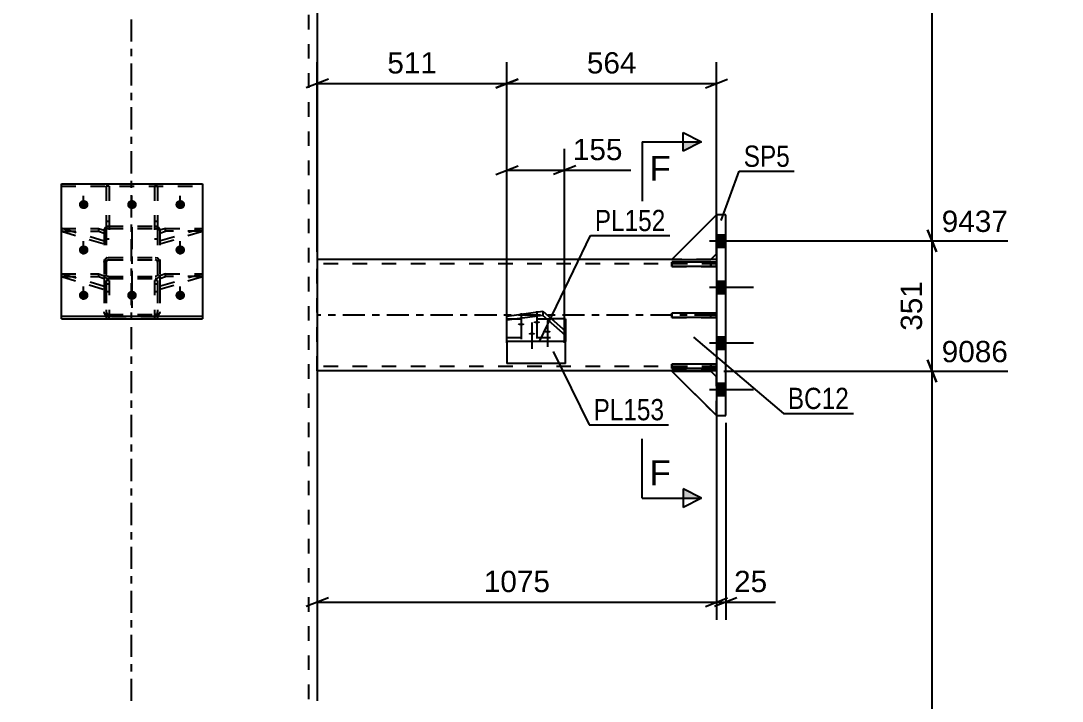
# Model space of a CAD drawing. Header units: millimetres. Extents: x 0 to 841, y 0 to 594.
# Drawn here: x 140.2 to 280.4, y 341.9 to 433.5 of the extents above; entities that cross this region are included whole.
import ezdxf

# ---------------------------------------------------------------- set-up
doc = ezdxf.new("R2010")
doc.units = ezdxf.units.MM
doc.linetypes.add('DXK_LINE_DOT2', pattern=[3.9198, 1.9599, -1.9599])
doc.linetypes.add('DXK_LINE_DOT3', pattern=[5.9187, 2.979, -0.9799, 0.9799, -0.9799])
doc.styles.add('Arial', font='arial.ttf', dxfattribs={"height": 0.2})
doc.styles.add('Arial Narrow', font='ARIALN.TTF', dxfattribs={"height": 0.2})

# ---------------------------------------------------------------- blocks, each defined once
blk = doc.blocks.new('Part-284856934-2355 - 2216')
at = {"color": 7, "linetype": 'DXK_LINE_DOT2'}
for p, q in [((205.67, 390.3), (205.67, 393.35)), ((205.67, 393.35), (211.69, 393.35)), ((213.57, 391.69), (213.57, 390.3))]:
    blk.add_line(p, q, dxfattribs=at)
at = {"color": 2, "linetype": 'Continuous'}
for p, q in [((213.57, 393.35), (211.69, 393.35)), ((213.57, 393.35), (213.57, 391.69)), ((205.67, 390.3), (205.67, 387.35)), ((213.57, 387.35), (213.57, 390.3)), ((213.57, 387.35), (205.67, 387.35))]:
    blk.add_line(p, q, dxfattribs=at)
blk = doc.blocks.new('Part-284856934-2284 - 2216')
at = {"color": 7, "linetype": 'DXK_LINE_DOT2'}
for p, q in [((159.68, 399.43), (158.93, 399.17)), ((164.68, 399.43), (158.93, 397.72)), ((158.93, 399.17), (158.93, 397.34)), ((158.93, 398.8), (159.68, 399.05)), ((158.93, 397.34), (164.68, 399.05)), ((159.68, 399.05), (159.68, 399.43)), ((159.68, 399.43), (164.68, 399.43)), ((164.68, 399.05), (159.68, 399.05)), ((164.68, 399.05), (164.68, 399.43))]:
    blk.add_line(p, q, dxfattribs=at)
blk = doc.blocks.new('Part-284856934-2282 - 2216')
at = {"color": 7, "linetype": 'DXK_LINE_DOT2'}
for p, q in [((227.89, 386.32), (233.14, 386.32)), ((233.89, 380.32), (227.89, 386.32)), ((233.14, 386.32), (233.89, 385.57)), ((233.89, 385.57), (233.89, 380.32))]:
    blk.add_line(p, q, dxfattribs=at)
blk = doc.blocks.new('Part-284856934-2348 - 2216')
at = {"color": 2, "linetype": 'Continuous'}
for p, q in [((145.68, 393.37), (145.68, 411.56)), ((145.68, 411.56), (164.68, 411.56)), ((164.68, 411.56), (164.68, 393.37)), ((145.68, 393.71), (164.68, 393.71)), ((145.68, 393.37), (164.68, 393.37))]:
    blk.add_line(p, q, dxfattribs=at)
at = {"color": 7, "linetype": 'DXK_LINE_DOT2'}
blk.add_line((145.68, 411.22), (164.68, 411.22), dxfattribs=at)
blk = doc.blocks.new('Part-284856934-2283 - 2216')
at = {"color": 7, "linetype": 'DXK_LINE_DOT2'}
for p, q in [((159.68, 405.54), (158.93, 405.28)), ((164.68, 405.54), (158.93, 403.83)), ((158.93, 405.28), (158.93, 403.45)), ((159.68, 405.16), (159.68, 405.54)), ((159.68, 405.54), (164.68, 405.54)), ((164.68, 405.16), (164.68, 405.54)), ((158.93, 404.9), (159.68, 405.16)), ((158.93, 403.45), (164.68, 405.16)), ((164.68, 405.16), (159.68, 405.16))]:
    blk.add_line(p, q, dxfattribs=at)
blk = doc.blocks.new('Part-284856934-2350 - 2216')
at = {"color": 7, "linetype": 'DXK_LINE_DOT2'}
for p, q in [((233.89, 401), (227.89, 401)), ((227.89, 401), (227.89, 400.4)), ((227.89, 400.4), (233.89, 400.4)), ((233.14, 401), (233.14, 400.4)), ((233.89, 400.4), (233.89, 401))]:
    blk.add_line(p, q, dxfattribs=at)
blk = doc.blocks.new('Part-284856934-2287 - 2216')
at = {"color": 7, "linetype": 'DXK_LINE_DOT2'}
for p, q in [((151.48, 405.47), (151.43, 405.26)), ((151.43, 405.26), (151.43, 394.28)), ((151.61, 405.65), (151.48, 405.47)), ((151.8, 405.78), (151.61, 405.65)), ((151.73, 405.26), (151.76, 405.36)), ((151.73, 405.26), (151.73, 394.28)), ((151.76, 405.36), (151.82, 405.45)), ((152.03, 405.82), (151.8, 405.78)), ((151.82, 405.45), (151.92, 405.52)), ((151.92, 405.52), (152.03, 405.54)), ((152.03, 405.82), (158.33, 405.82)), ((152.03, 405.54), (158.33, 405.54)), ((158.56, 405.78), (158.33, 405.82)), ((158.33, 405.54), (158.45, 405.52)), ((158.45, 405.52), (158.55, 405.45)), ((158.55, 405.45), (158.61, 405.36)), ((158.76, 405.65), (158.56, 405.78)), ((158.61, 405.36), (158.63, 405.26)), ((158.63, 405.26), (158.63, 394.28)), ((158.89, 405.47), (158.76, 405.65)), ((158.93, 405.26), (158.89, 405.47)), ((158.93, 405.26), (158.93, 394.28)), ((151.43, 400.98), (151.48, 401.23)), ((151.76, 401.11), (151.73, 400.98)), ((151.82, 401.21), (151.76, 401.11)), ((151.8, 401.57), (152.03, 401.62)), ((151.92, 401.28), (151.82, 401.21)), ((152.03, 401.3), (151.92, 401.28)), ((152.03, 401.62), (158.33, 401.62)), ((152.03, 401.3), (158.33, 401.3)), ((158.33, 401.62), (158.56, 401.57)), ((158.45, 401.28), (158.33, 401.3)), ((158.55, 401.21), (158.45, 401.28)), ((158.61, 401.11), (158.55, 401.21)), ((158.63, 400.98), (158.61, 401.11)), ((158.89, 401.23), (158.93, 400.98)), ((151.43, 399.34), (151.48, 399.12)), ((151.48, 399.12), (151.61, 398.94)), ((151.61, 398.94), (151.8, 398.81)), ((151.76, 399.23), (151.73, 399.34)), ((151.82, 399.14), (151.76, 399.23)), ((151.8, 398.81), (152.03, 398.77)), ((151.92, 399.07), (151.82, 399.14)), ((152.03, 399.05), (151.92, 399.07)), ((152.03, 399.05), (158.33, 399.05)), ((152.03, 398.77), (158.33, 398.77)), ((158.45, 399.07), (158.33, 399.05)), ((158.33, 398.77), (158.56, 398.81)), ((158.55, 399.14), (158.45, 399.07)), ((158.61, 399.23), (158.55, 399.14)), ((158.56, 398.81), (158.76, 398.94)), ((158.63, 399.34), (158.61, 399.23)), ((158.76, 398.94), (158.89, 399.12)), ((158.89, 399.12), (158.93, 399.34)), ((151.48, 394.04), (151.43, 394.28)), ((151.73, 394.28), (151.76, 394.16)), ((151.76, 394.16), (151.82, 394.05)), ((151.82, 394.05), (151.92, 393.98)), ((158.45, 393.98), (158.55, 394.05)), ((158.55, 394.05), (158.61, 394.16)), ((158.61, 394.16), (158.63, 394.28)), ((158.93, 394.28), (158.89, 394.04)), ((152.03, 393.64), (151.8, 393.69)), ((151.92, 393.98), (152.03, 393.96)), ((152.03, 393.96), (158.33, 393.96)), ((158.33, 393.64), (152.03, 393.64)), ((158.33, 393.96), (158.45, 393.98)), ((158.56, 393.69), (158.33, 393.64))]:
    blk.add_line(p, q, dxfattribs=at)
at = {"color": 7, "linetype": 'DXK_LINE_DOT3'}
blk.add_line((155.18, 405.72), (155.18, 394.21), dxfattribs=at)
at = {"color": 7, "linetype": 'DXK_LINE_DOT2'}
for centre, start, end in [((152.06, 401.01), 114.32, 159.2417), ((158.31, 401.01), 20.7583, 65.68), ((152.06, 394.26), 200.7583, 245.68), ((158.31, 394.26), 294.32, 339.2417)]:
    blk.add_arc(centre, 0.621, start, end, dxfattribs=at)
blk = doc.blocks.new('Part-284856934-2305 - 2216')
at = {"color": 2, "linetype": 'Continuous'}
for p, q in [((233.89, 401), (227.89, 401)), ((227.89, 400.4), (227.89, 401)), ((233.89, 400.4), (227.89, 400.4)), ((233.89, 401), (233.89, 400.4))]:
    blk.add_line(p, q, dxfattribs=at)
at = {"color": 7, "linetype": 'DXK_LINE_DOT2'}
blk.add_line((233.14, 400.4), (233.14, 401), dxfattribs=at)
blk = doc.blocks.new('Part-284856934-2239 - 2216')
at = {"color": 2, "linetype": 'Continuous'}
for p, q in [((233.89, 407.36), (233.89, 380.36)), ((235.14, 407.36), (233.89, 407.36)), ((235.14, 380.36), (235.14, 407.36)), ((233.89, 380.36), (235.14, 380.36))]:
    blk.add_line(p, q, dxfattribs=at)
blk = doc.blocks.new('Part-284856934-2304 - 2216')
at = {"color": 2, "linetype": 'Continuous'}
for p, q in [((227.89, 401.36), (180.14, 401.36)), ((233.89, 401.36), (233.14, 401.36)), ((233.89, 386.36), (180.14, 386.36))]:
    blk.add_line(p, q, dxfattribs=at)
at = {"color": 7, "linetype": 'DXK_LINE_DOT2'}
for p, q in [((180.14, 386.36), (180.14, 401.36)), ((233.14, 401.36), (227.89, 401.36)), ((233.89, 401.36), (233.89, 386.36)), ((233.89, 400.76), (180.14, 400.76)), ((233.89, 386.96), (180.14, 386.96))]:
    blk.add_line(p, q, dxfattribs=at)
at = {"color": 7, "linetype": 'DXK_LINE_DOT3'}
blk.add_line((233.89, 393.86), (180.14, 393.86), dxfattribs=at)
blk = doc.blocks.new('Part-284856934-2404 - 2216')
at = {"color": 7, "linetype": 'DXK_LINE_DOT3'}
blk.add_line((155.14, 341.92), (155.14, 449.96), dxfattribs=at)
at = {"color": 7, "linetype": 'DXK_LINE_DOT2'}
blk.add_line((178.94, 449.96), (178.94, 341.92), dxfattribs=at)
at = {"color": 2, "linetype": 'Continuous'}
blk.add_line((180.14, 449.96), (180.14, 341.92), dxfattribs=at)
blk = doc.blocks.new('Part-284856934-2349 - 2216')
at = {"color": 7, "linetype": 'DXK_LINE_DOT2'}
for p, q in [((233.89, 394.12), (227.89, 394.12)), ((227.89, 394.12), (227.89, 393.52)), ((233.14, 393.52), (233.14, 394.12)), ((233.89, 393.52), (233.89, 394.12)), ((227.89, 393.52), (233.89, 393.52))]:
    blk.add_line(p, q, dxfattribs=at)
blk = doc.blocks.new('Part-284856934-2281 - 2216')
at = {"color": 2, "linetype": 'Continuous'}
for p, q in [((227.89, 386.32), (233.14, 386.32)), ((227.89, 386.32), (233.89, 380.32)), ((233.14, 386.32), (233.89, 385.57)), ((233.89, 380.32), (233.89, 380.36))]:
    blk.add_line(p, q, dxfattribs=at)
at = {"color": 7, "linetype": 'DXK_LINE_DOT2'}
blk.add_line((233.89, 380.36), (233.89, 385.57), dxfattribs=at)
blk = doc.blocks.new('Part-284856934-2306 - 2216')
at = {"color": 7, "linetype": 'DXK_LINE_DOT2'}
for p, q in [((151.43, 403.83), (145.68, 405.54)), ((145.68, 405.54), (150.68, 405.54)), ((145.68, 405.54), (145.68, 405.16)), ((150.68, 405.54), (151.43, 405.28)), ((150.68, 405.54), (150.68, 405.16)), ((151.43, 405.28), (151.43, 403.45)), ((145.68, 405.16), (151.43, 403.45)), ((145.68, 405.16), (150.68, 405.16)), ((150.68, 405.16), (151.43, 404.9))]:
    blk.add_line(p, q, dxfattribs=at)
blk = doc.blocks.new('Part-284856934-2307 - 2216')
at = {"color": 7, "linetype": 'DXK_LINE_DOT2'}
for p, q in [((151.43, 397.72), (145.68, 399.43)), ((145.68, 399.43), (150.68, 399.43)), ((145.68, 399.43), (145.68, 399.05)), ((145.68, 399.05), (151.43, 397.34)), ((145.68, 399.05), (150.68, 399.05)), ((150.68, 399.43), (151.43, 399.17)), ((150.68, 399.43), (150.68, 399.05)), ((150.68, 399.05), (151.43, 398.8)), ((151.43, 399.17), (151.43, 397.34))]:
    blk.add_line(p, q, dxfattribs=at)
blk = doc.blocks.new('Part-284856934-2308 - 2216')
at = {"color": 7, "linetype": 'DXK_LINE_DOT2'}
for p, q in [((151.73, 411.22), (151.73, 404.11)), ((152.13, 411.22), (151.73, 411.22)), ((152.13, 411.22), (152.13, 404.11)), ((151.73, 406.52), (152.13, 406.52)), ((151.73, 405.56), (152.13, 405.56)), ((151.73, 404.11), (152.13, 404.11))]:
    blk.add_line(p, q, dxfattribs=at)
blk = doc.blocks.new('Part-284856934-2309 - 2216')
at = {"color": 2, "linetype": 'Continuous'}
for p, q in [((233.89, 407.36), (227.89, 401.36)), ((227.89, 401.36), (233.14, 401.36)), ((233.14, 401.36), (233.89, 402.11))]:
    blk.add_line(p, q, dxfattribs=at)
at = {"color": 7, "linetype": 'DXK_LINE_DOT2'}
blk.add_line((233.89, 402.11), (233.89, 407.36), dxfattribs=at)
blk = doc.blocks.new('Part-284856934-2310 - 2216')
at = {"color": 7, "linetype": 'DXK_LINE_DOT2'}
for p, q in [((233.89, 407.36), (227.89, 401.36)), ((233.89, 402.11), (233.89, 407.36)), ((227.89, 401.36), (233.14, 401.36)), ((233.14, 401.36), (233.89, 402.11))]:
    blk.add_line(p, q, dxfattribs=at)
blk = doc.blocks.new('Bolt-284856934-2367 - 2216')
at = {"linetype": 'Continuous'}
for points in [[(233.89, 404.68), (233.89, 403.03), (235.14, 403.03), (235.14, 404.68)], [(233.89, 404.68), (233.89, 403.03), (235.14, 403.03), (235.14, 404.68)], [(233.89, 404.68), (233.89, 403.03), (235.14, 403.03), (235.14, 404.68)], [(233.89, 398.43), (233.89, 396.78), (235.14, 396.78), (235.14, 398.43)], [(233.89, 398.43), (233.89, 396.78), (235.14, 396.78), (235.14, 398.43)], [(233.89, 390.93), (233.89, 389.28), (235.14, 389.28), (235.14, 390.93)], [(233.89, 390.93), (233.89, 389.28), (235.14, 389.28), (235.14, 390.93)], [(233.89, 384.68), (233.89, 383.03), (235.14, 383.03), (235.14, 384.68)], [(233.89, 384.68), (233.89, 383.03), (235.14, 383.03), (235.14, 384.68)], [(233.89, 384.68), (233.89, 383.03), (235.14, 383.03), (235.14, 384.68)]]:
    blk.add_hatch(color=1, dxfattribs=at).paths.add_polyline_path(points)
at = {"color": 1, "linetype": 'Continuous'}
for p, q in [((232.94, 403.86), (238.89, 403.86)), ((232.94, 403.86), (238.89, 403.86)), ((232.94, 403.86), (238.89, 403.86)), ((233.89, 404.68), (235.14, 404.68)), ((233.89, 404.68), (235.14, 404.68)), ((233.89, 404.68), (235.14, 404.68)), ((233.89, 403.03), (235.14, 403.03)), ((233.89, 403.03), (235.14, 403.03)), ((233.89, 403.03), (235.14, 403.03)), ((233.89, 398.43), (235.14, 398.43)), ((233.89, 398.43), (235.14, 398.43)), ((232.94, 397.61), (238.89, 397.61)), ((232.94, 397.61), (238.89, 397.61)), ((233.89, 396.78), (235.14, 396.78)), ((233.89, 396.78), (235.14, 396.78)), ((232.94, 390.11), (238.89, 390.11)), ((232.94, 390.11), (238.89, 390.11)), ((233.89, 390.93), (235.14, 390.93)), ((233.89, 390.93), (235.14, 390.93)), ((233.89, 389.28), (235.14, 389.28)), ((233.89, 389.28), (235.14, 389.28)), ((233.89, 384.68), (235.14, 384.68)), ((233.89, 384.68), (235.14, 384.68)), ((233.89, 384.68), (235.14, 384.68)), ((232.94, 383.86), (238.89, 383.86)), ((232.94, 383.86), (238.89, 383.86)), ((232.94, 383.86), (238.89, 383.86)), ((233.89, 383.03), (235.14, 383.03)), ((233.89, 383.03), (235.14, 383.03)), ((233.89, 383.03), (235.14, 383.03))]:
    blk.add_line(p, q, dxfattribs=at)
blk = doc.blocks.new('Part-284856934-2385 - 2216')
at = {"color": 7, "linetype": 'DXK_LINE_DOT2'}
for p, q in [((158.63, 398.51), (158.23, 398.51)), ((158.23, 398.51), (158.23, 393.37)), ((158.63, 398.51), (158.63, 393.37)), ((158.23, 398.07), (158.63, 398.07)), ((158.23, 397.06), (158.63, 397.06))]:
    blk.add_line(p, q, dxfattribs=at)
at = {"color": 2, "linetype": 'Continuous'}
blk.add_line((158.63, 393.37), (158.23, 393.37), dxfattribs=at)
blk = doc.blocks.new('Part-284856934-2386 - 2216')
at = {"color": 7, "linetype": 'DXK_LINE_DOT2'}
for p, q in [((152.13, 398.51), (151.73, 398.51)), ((151.73, 398.51), (151.73, 393.37)), ((152.13, 398.51), (152.13, 393.37)), ((151.73, 398.07), (152.13, 398.07)), ((151.73, 397.06), (152.13, 397.06))]:
    blk.add_line(p, q, dxfattribs=at)
at = {"color": 2, "linetype": 'Continuous'}
blk.add_line((152.13, 393.37), (151.73, 393.37), dxfattribs=at)
blk = doc.blocks.new('Part-284856934-2387 - 2216')
at = {"color": 7, "linetype": 'DXK_LINE_DOT2'}
for p, q in [((158.23, 411.22), (158.23, 404.11)), ((158.63, 411.22), (158.23, 411.22)), ((158.63, 411.22), (158.63, 404.11)), ((158.23, 406.52), (158.63, 406.52)), ((158.23, 405.56), (158.63, 405.56)), ((158.23, 404.11), (158.63, 404.11))]:
    blk.add_line(p, q, dxfattribs=at)
blk = doc.blocks.new('Part-284856934-2429 - 2216')
at = {"color": 2, "linetype": 'Continuous'}
for p, q in [((233.89, 394.12), (227.89, 394.12)), ((227.89, 393.52), (227.89, 394.12)), ((233.89, 394.12), (233.89, 393.52)), ((233.89, 393.52), (227.89, 393.52))]:
    blk.add_line(p, q, dxfattribs=at)
at = {"color": 7, "linetype": 'DXK_LINE_DOT2'}
blk.add_line((233.14, 393.52), (233.14, 394.12), dxfattribs=at)
blk = doc.blocks.new('Part-284856934-2430 - 2216')
at = {"color": 2, "linetype": 'Continuous'}
for p, q in [((233.89, 387.25), (227.89, 387.25)), ((227.89, 386.65), (227.89, 387.25)), ((233.89, 387.25), (233.89, 386.65)), ((233.89, 386.65), (227.89, 386.65))]:
    blk.add_line(p, q, dxfattribs=at)
at = {"color": 7, "linetype": 'DXK_LINE_DOT2'}
blk.add_line((233.14, 386.65), (233.14, 387.25), dxfattribs=at)
blk = doc.blocks.new('Part-284856934-2431 - 2216')
at = {"color": 7, "linetype": 'DXK_LINE_DOT2'}
for p, q in [((233.89, 387.25), (227.89, 387.25)), ((227.89, 387.25), (227.89, 386.65)), ((233.14, 387.25), (233.14, 386.65)), ((233.89, 386.65), (233.89, 387.25)), ((227.89, 386.65), (233.89, 386.65))]:
    blk.add_line(p, q, dxfattribs=at)
blk = doc.blocks.new('Bolt-284856934-2433 - 2216')
at = {"linetype": 'Continuous'}
for points in [[(148.68, 408.13), (148.55, 408.15), (148.42, 408.19), (148.3, 408.25), (148.2, 408.34), (148.12, 408.44), (148.07, 408.56), (148.04, 408.68), (148.04, 408.81), (148.07, 408.93), (148.12, 409.05), (148.2, 409.15), (148.3, 409.24), (148.42, 409.3), (148.55, 409.34), (148.68, 409.36), (148.82, 409.34), (148.95, 409.3), (149.07, 409.24), (149.17, 409.15), (149.25, 409.05), (149.3, 408.93), (149.33, 408.81), (149.33, 408.68), (149.3, 408.56), (149.25, 408.44), (149.17, 408.34), (149.07, 408.25), (148.95, 408.19), (148.82, 408.15)], [(155.18, 408.13), (155.05, 408.15), (154.92, 408.19), (154.8, 408.25), (154.7, 408.34), (154.62, 408.44), (154.57, 408.56), (154.54, 408.68), (154.54, 408.81), (154.57, 408.93), (154.62, 409.05), (154.7, 409.15), (154.8, 409.24), (154.92, 409.3), (155.05, 409.34), (155.18, 409.36), (155.32, 409.34), (155.45, 409.3), (155.57, 409.24), (155.67, 409.15), (155.75, 409.05), (155.8, 408.93), (155.83, 408.81), (155.83, 408.68), (155.8, 408.56), (155.75, 408.44), (155.67, 408.34), (155.57, 408.25), (155.45, 408.19), (155.32, 408.15)], [(161.68, 408.13), (161.55, 408.15), (161.42, 408.19), (161.3, 408.25), (161.2, 408.34), (161.12, 408.44), (161.07, 408.56), (161.04, 408.68), (161.04, 408.81), (161.07, 408.93), (161.12, 409.05), (161.2, 409.15), (161.3, 409.24), (161.42, 409.3), (161.55, 409.34), (161.68, 409.36), (161.82, 409.34), (161.95, 409.3), (162.07, 409.24), (162.17, 409.15), (162.25, 409.05), (162.3, 408.93), (162.33, 408.81), (162.33, 408.68), (162.3, 408.56), (162.25, 408.44), (162.17, 408.34), (162.07, 408.25), (161.95, 408.19), (161.82, 408.15)], [(148.68, 402.03), (148.55, 402.04), (148.42, 402.08), (148.3, 402.14), (148.2, 402.23), (148.12, 402.33), (148.07, 402.45), (148.04, 402.57), (148.04, 402.7), (148.07, 402.83), (148.12, 402.94), (148.2, 403.05), (148.3, 403.13), (148.42, 403.2), (148.55, 403.23), (148.68, 403.25), (148.82, 403.23), (148.95, 403.2), (149.07, 403.13), (149.17, 403.05), (149.25, 402.94), (149.3, 402.83), (149.33, 402.7), (149.33, 402.57), (149.3, 402.45), (149.25, 402.33), (149.17, 402.23), (149.07, 402.14), (148.95, 402.08), (148.82, 402.04)], [(161.68, 402.03), (161.55, 402.04), (161.42, 402.08), (161.3, 402.14), (161.2, 402.23), (161.12, 402.33), (161.07, 402.45), (161.04, 402.57), (161.04, 402.7), (161.07, 402.83), (161.12, 402.94), (161.2, 403.05), (161.3, 403.13), (161.42, 403.2), (161.55, 403.23), (161.68, 403.25), (161.82, 403.23), (161.95, 403.2), (162.07, 403.13), (162.17, 403.05), (162.25, 402.94), (162.3, 402.83), (162.33, 402.7), (162.33, 402.57), (162.3, 402.45), (162.25, 402.33), (162.17, 402.23), (162.07, 402.14), (161.95, 402.08), (161.82, 402.04)], [(148.68, 395.92), (148.55, 395.93), (148.42, 395.97), (148.3, 396.03), (148.2, 396.12), (148.12, 396.22), (148.07, 396.34), (148.04, 396.47), (148.04, 396.59), (148.07, 396.72), (148.12, 396.83), (148.2, 396.94), (148.3, 397.02), (148.42, 397.09), (148.55, 397.13), (148.68, 397.14), (148.82, 397.13), (148.95, 397.09), (149.07, 397.02), (149.17, 396.94), (149.25, 396.83), (149.3, 396.72), (149.33, 396.59), (149.33, 396.47), (149.3, 396.34), (149.25, 396.22), (149.17, 396.12), (149.07, 396.03), (148.95, 395.97), (148.82, 395.93)], [(155.18, 395.92), (155.05, 395.93), (154.92, 395.97), (154.8, 396.03), (154.7, 396.12), (154.62, 396.22), (154.57, 396.34), (154.54, 396.47), (154.54, 396.59), (154.57, 396.72), (154.62, 396.83), (154.7, 396.94), (154.8, 397.02), (154.92, 397.09), (155.05, 397.13), (155.18, 397.14), (155.32, 397.13), (155.45, 397.09), (155.57, 397.02), (155.67, 396.94), (155.75, 396.83), (155.8, 396.72), (155.83, 396.59), (155.83, 396.47), (155.8, 396.34), (155.75, 396.22), (155.67, 396.12), (155.57, 396.03), (155.45, 395.97), (155.32, 395.93)], [(161.68, 395.92), (161.55, 395.93), (161.42, 395.97), (161.3, 396.03), (161.2, 396.12), (161.12, 396.22), (161.07, 396.34), (161.04, 396.47), (161.04, 396.59), (161.07, 396.72), (161.12, 396.83), (161.2, 396.94), (161.3, 397.02), (161.42, 397.09), (161.55, 397.13), (161.68, 397.14), (161.82, 397.13), (161.95, 397.09), (162.07, 397.02), (162.17, 396.94), (162.25, 396.83), (162.3, 396.72), (162.33, 396.59), (162.33, 396.47), (162.3, 396.34), (162.25, 396.22), (162.17, 396.12), (162.07, 396.03), (161.95, 395.97), (161.82, 395.93)]]:
    blk.add_hatch(color=1, dxfattribs=at).paths.add_polyline_path(points)
at = {"color": 1, "linetype": 'Continuous'}
for p, q in [((148.68, 408.15), (148.68, 409.94)), ((155.18, 408.15), (155.18, 409.94)), ((161.68, 408.15), (161.68, 409.94)), ((148.68, 402.04), (148.68, 403.83)), ((161.68, 402.04), (161.68, 403.83)), ((148.68, 395.93), (148.68, 397.73)), ((155.18, 395.93), (155.18, 397.73)), ((161.68, 395.93), (161.68, 397.73))]:
    blk.add_line(p, q, dxfattribs=at)
blk = doc.blocks.new('Bolt-284856934-2439 - 2216')
at = {"linetype": 'Continuous'}
for points in [[(207.59, 392.78), (207.68, 392.77), (207.77, 392.76), (207.85, 392.75), (207.92, 392.72), (207.98, 392.7), (208.02, 392.67), (208.04, 392.64), (208.04, 392.61), (208.02, 392.57), (207.98, 392.55), (207.92, 392.52), (207.85, 392.5), (207.77, 392.48), (207.68, 392.47), (207.59, 392.47), (207.49, 392.47), (207.4, 392.48), (207.32, 392.5), (207.25, 392.52), (207.2, 392.55), (207.16, 392.57), (207.14, 392.61), (207.14, 392.64), (207.16, 392.67), (207.2, 392.7), (207.25, 392.72), (207.32, 392.75), (207.4, 392.76), (207.49, 392.77)], [(209.69, 393.05), (209.78, 393.05), (209.87, 393.04), (209.95, 393.02), (210.02, 393), (210.08, 392.98), (210.11, 392.95), (210.13, 392.92), (210.13, 392.88), (210.11, 392.85), (210.08, 392.82), (210.02, 392.8), (209.95, 392.78), (209.87, 392.76), (209.78, 392.75), (209.69, 392.75), (209.59, 392.75), (209.5, 392.76), (209.42, 392.78), (209.35, 392.8), (209.3, 392.82), (209.26, 392.85), (209.24, 392.88), (209.24, 392.92), (209.26, 392.95), (209.3, 392.98), (209.35, 393), (209.42, 393.02), (209.5, 393.04), (209.59, 393.05)], [(209.03, 391.5), (209.12, 391.5), (209.21, 391.49), (209.3, 391.47), (209.37, 391.45), (209.42, 391.42), (209.46, 391.39), (209.48, 391.36), (209.48, 391.33), (209.46, 391.3), (209.42, 391.27), (209.37, 391.24), (209.3, 391.22), (209.21, 391.21), (209.12, 391.2), (209.03, 391.19), (208.94, 391.2), (208.85, 391.21), (208.77, 391.22), (208.7, 391.24), (208.64, 391.27), (208.6, 391.3), (208.58, 391.33), (208.58, 391.36), (208.6, 391.39), (208.64, 391.42), (208.7, 391.45), (208.77, 391.47), (208.85, 391.49), (208.94, 391.5)], [(211.13, 391.78), (211.22, 391.77), (211.31, 391.76), (211.39, 391.75), (211.46, 391.73), (211.52, 391.7), (211.56, 391.67), (211.58, 391.64), (211.58, 391.61), (211.56, 391.58), (211.52, 391.55), (211.46, 391.52), (211.39, 391.5), (211.31, 391.48), (211.22, 391.47), (211.13, 391.47), (211.04, 391.47), (210.95, 391.48), (210.87, 391.5), (210.8, 391.52), (210.74, 391.55), (210.7, 391.58), (210.68, 391.61), (210.68, 391.64), (210.7, 391.67), (210.74, 391.7), (210.8, 391.73), (210.87, 391.75), (210.95, 391.76), (211.04, 391.77)]]:
    blk.add_hatch(color=1, dxfattribs=at).paths.add_polyline_path(points)
at = {"color": 1, "linetype": 'Continuous'}
for p, q in [((207.59, 394.13), (207.59, 390.6)), ((209.69, 394.4), (209.69, 390.88)), ((209.03, 392.85), (209.03, 389.33)), ((211.13, 393.13), (211.13, 389.6))]:
    blk.add_line(p, q, dxfattribs=at)
blk = doc.blocks.new('Part-284856934-2444 - 2216')
at = {"color": 2, "linetype": 'Continuous'}
for p, q in [((205.67, 393.73), (210.51, 394.4)), ((210.51, 394.4), (213.57, 391.69)), ((210.51, 394.4), (210.51, 393.83)), ((210.51, 393.83), (205.67, 393.17)), ((205.67, 390.3), (205.67, 393.73)), ((213.57, 391.12), (210.51, 393.83)), ((213.57, 391.69), (213.57, 390.3)), ((213.57, 390.3), (205.67, 390.3))]:
    blk.add_line(p, q, dxfattribs=at)
at = {"color": 7, "linetype": 'DXK_LINE_DOT2'}
blk.add_line((205.67, 390.86), (213.57, 390.86), dxfattribs=at)
blk = doc.blocks.new('StraightDimension-284856934-2750 - 2216')
at = {"color": 7, "linetype": 'Continuous'}
for p, q in [((205.67, 390.17), (205.67, 427.9)), ((233.89, 402.36), (233.89, 427.9)), ((207.17, 425.65), (204.17, 424.45)), ((205.67, 425.05), (233.89, 425.05)), ((232.39, 424.45), (235.39, 425.65))]:
    blk.add_line(p, q, dxfattribs=at)
at = {"color": 0}
blk.add_wipeout([(223.71, 425.8), (223.71, 430), (215.84, 430), (215.84, 425.8)], dxfattribs=at)
at = {"color": 3, "style": 'Arial'}
blk.add_text('564', height=2.865, dxfattribs=at).set_placement((216.44, 426.4))
blk = doc.blocks.new('StraightDimension-284856934-2499 - 2216')
at = {"color": 7, "linetype": 'Continuous'}
for p, q in [((72.94, 384.86), (71.74, 387.86)), ((105.39, 386.36), (69.49, 386.36)), ((72.34, 288.42), (72.34, 386.36)), ((71.74, 289.92), (72.94, 286.92)), ((179.14, 288.42), (69.49, 288.42))]:
    blk.add_line(p, q, dxfattribs=at)
at = {"color": 0}
blk.add_wipeout([(71.59, 342.44), (67.39, 342.44), (67.39, 332.34), (71.59, 332.34)], dxfattribs=at)
at = {"color": 3, "style": 'Arial'}
blk.add_text('9087', height=2.865, rotation=90.0002, dxfattribs=at).set_placement((70.99, 332.94))
blk = doc.blocks.new('StraightDimension-284856934-2560 - 2216')
at = {"color": 7, "linetype": 'Continuous'}
for p, q in [((180.14, 385.36), (180.14, 352.81)), ((233.89, 385.32), (233.89, 352.81)), ((181.64, 355.81), (178.64, 354.61)), ((180.14, 355.21), (233.89, 355.21)), ((232.39, 354.61), (235.39, 355.81))]:
    blk.add_line(p, q, dxfattribs=at)
at = {"color": 0}
blk.add_wipeout([(212.06, 355.96), (212.06, 360.16), (201.96, 360.16), (201.96, 355.96)], dxfattribs=at)
at = {"color": 3, "style": 'Arial'}
blk.add_text('1075', height=2.865, dxfattribs=at).set_placement((202.56, 356.56))
blk = doc.blocks.new('StraightDimension-284856934-2568 - 2216')
at = {"color": 7, "linetype": 'Continuous'}
for p, q in [((233.89, 385.32), (233.89, 352.81)), ((235.14, 379.36), (235.14, 352.81)), ((232.39, 354.61), (235.39, 355.81)), ((236.64, 355.81), (233.64, 354.61)), ((233.89, 355.21), (235.14, 355.21)), ((235.14, 355.21), (241.83, 355.21)), ((235.14, 355.21), (241.83, 355.21))]:
    blk.add_line(p, q, dxfattribs=at)
at = {"color": 0}
blk.add_wipeout([(241.31, 355.96), (241.31, 360.16), (235.66, 360.16), (235.66, 355.96)], dxfattribs=at)
at = {"color": 3, "style": 'Arial'}
blk.add_text('25', height=2.865, dxfattribs=at).set_placement((236.26, 356.56))
blk = doc.blocks.new('StraightDimension-284856934-2751 - 2216')
at = {"color": 7, "linetype": 'Continuous'}
for p, q in [((180.14, 402.36), (180.14, 427.9)), ((205.67, 390.17), (205.67, 427.9)), ((181.64, 425.65), (178.64, 424.45)), ((180.14, 425.05), (205.67, 425.05)), ((204.17, 424.45), (207.17, 425.65))]:
    blk.add_line(p, q, dxfattribs=at)
at = {"color": 0}
blk.add_wipeout([(196.84, 425.8), (196.84, 430), (188.97, 430), (188.97, 425.8)], dxfattribs=at)
at = {"color": 3, "style": 'Arial'}
blk.add_text('511', height=2.865, dxfattribs=at).set_placement((189.57, 426.4))
blk = doc.blocks.new('StraightDimension-284856934-2783 - 2216')
at = {"color": 7, "linetype": 'Continuous'}
for p, q in [((263.52, 402.36), (262.32, 405.36)), ((238.64, 403.86), (273.11, 403.86)), ((262.92, 386.32), (262.92, 403.86)), ((262.32, 387.82), (263.52, 384.82)), ((234.89, 386.32), (273.11, 386.32))]:
    blk.add_line(p, q, dxfattribs=at)
at = {"color": 0}
blk.add_wipeout([(262.17, 399.03), (257.97, 399.03), (257.97, 391.15), (262.17, 391.15)], dxfattribs=at)
at = {"color": 3, "style": 'Arial'}
blk.add_text('351', height=2.865, rotation=90.0002, dxfattribs=at).set_placement((261.57, 391.75))
at = {"color": 0, "linetype": 'Continuous'}
blk.add_wipeout([(273.71, 404.46), (273.71, 408.66), (263.62, 408.66), (263.62, 404.46)], dxfattribs=at)
at = {"color": 3, "linetype": 'Continuous', "style": 'Arial'}
blk.add_text('9437', height=2.865, dxfattribs=at).set_placement((264.22, 405.06))
blk = doc.blocks.new('StraightDimension-284856934-2791 - 2216')
at = {"color": 7, "linetype": 'Continuous'}
for p, q in [((263.52, 384.82), (262.32, 387.82)), ((234.89, 386.32), (273.11, 386.32)), ((262.92, 288.42), (262.92, 386.32))]:
    blk.add_line(p, q, dxfattribs=at)
at = {"color": 0}
blk.add_wipeout([(262.17, 342.42), (257.97, 342.42), (257.97, 332.33), (262.17, 332.33)], dxfattribs=at)
at = {"color": 0, "linetype": 'Continuous'}
blk.add_wipeout([(273.71, 386.92), (273.71, 391.12), (263.62, 391.12), (263.62, 386.92)], dxfattribs=at)
at = {"color": 3, "linetype": 'Continuous', "style": 'Arial'}
blk.add_text('9086', height=2.865, dxfattribs=at).set_placement((264.22, 387.52))
blk = doc.blocks.new('StraightDimension-284856934-2798 - 2216')
at = {"color": 7, "linetype": 'Continuous'}
for p, q in [((263.52, 486.96), (262.32, 489.96)), ((234.89, 488.46), (279.84, 488.46)), ((262.92, 403.86), (262.92, 488.46)), ((262.32, 405.36), (263.52, 402.36)), ((238.64, 403.86), (273.11, 403.86))]:
    blk.add_line(p, q, dxfattribs=at)
at = {"color": 0}
blk.add_wipeout([(262.17, 451.21), (257.97, 451.21), (257.97, 441.11), (262.17, 441.11)], dxfattribs=at)
at = {"color": 3, "style": 'Arial'}
blk.add_text('2840', height=2.865, rotation=90.0002, dxfattribs=at).set_placement((261.57, 441.71))
at = {"color": 0, "linetype": 'Continuous'}
blk.add_wipeout([(280.44, 489.06), (280.44, 493.26), (268.12, 493.26), (268.12, 489.06)], dxfattribs=at)
at = {"color": 3, "linetype": 'Continuous', "style": 'Arial'}
blk.add_text('12277', height=2.865, dxfattribs=at).set_placement((268.72, 489.66))
blk = doc.blocks.new('StraightDimension-284856934-2860 - 2216')
at = {"color": 7, "linetype": 'Continuous'}
for p, q in [((205.67, 390.12), (205.67, 416.23)), ((213.43, 390.12), (213.43, 416.23)), ((204.17, 412.78), (207.17, 413.98)), ((214.93, 413.98), (211.93, 412.78)), ((205.67, 413.38), (213.43, 413.38)), ((213.43, 413.38), (222.35, 413.38)), ((213.43, 413.38), (222.35, 413.38))]:
    blk.add_line(p, q, dxfattribs=at)
at = {"color": 0}
blk.add_wipeout([(221.82, 414.13), (221.82, 418.33), (213.95, 418.33), (213.95, 414.13)], dxfattribs=at)
at = {"color": 3, "style": 'Arial'}
blk.add_text('155', height=2.865, dxfattribs=at).set_placement((214.55, 414.73))
blk = doc.blocks.new('Mark-284856934-2235 - 2216')
at = {"color": 0}
blk.add_wipeout([(243.77, 413.83), (243.77, 416.83), (237.56, 416.83), (237.56, 413.83)], dxfattribs=at)
blk.add_wipeout([(243.77, 413.83), (243.77, 416.83), (237.56, 416.83), (237.56, 413.83)], dxfattribs=at)
at = {"color": 30, "linetype": 'Continuous'}
for p, q in [((234.5, 406.58), (236.96, 413.23)), ((236.96, 413.23), (244.37, 413.23))]:
    blk.add_line(p, q, dxfattribs=at)
at = {"color": 3, "style": 'Arial Narrow'}
blk.add_text('SP5', height=2.863, dxfattribs=at).set_placement((237.56, 413.83))
blk = doc.blocks.new('Mark-284856934-2300 - 2216')
at = {"color": 0}
blk.add_wipeout([(251.72, 381.21), (251.72, 384.21), (243.5, 384.21), (243.5, 381.21)], dxfattribs=at)
blk.add_wipeout([(251.72, 381.21), (251.72, 384.21), (243.5, 384.21), (243.5, 381.21)], dxfattribs=at)
at = {"color": 30, "linetype": 'Continuous'}
for p, q in [((230.78, 390.89), (242.9, 380.61)), ((242.9, 380.61), (252.32, 380.61))]:
    blk.add_line(p, q, dxfattribs=at)
at = {"color": 3, "style": 'Arial Narrow'}
blk.add_text('BC12', height=2.863, dxfattribs=at).set_placement((243.5, 381.21))
blk = doc.blocks.new('Mark-284856934-2351 - 2216')
at = {"color": 0}
blk.add_wipeout([(226.84, 379.7), (226.84, 382.7), (217.34, 382.7), (217.34, 379.7)], dxfattribs=at)
blk.add_wipeout([(226.84, 379.7), (226.84, 382.7), (217.34, 382.7), (217.34, 379.7)], dxfattribs=at)
at = {"color": 30, "linetype": 'Continuous'}
for p, q in [((211.91, 388.98), (216.74, 379.1)), ((216.74, 379.1), (227.44, 379.1))]:
    blk.add_line(p, q, dxfattribs=at)
at = {"color": 3, "style": 'Arial Narrow'}
blk.add_text('PL153', height=2.863, dxfattribs=at).set_placement((217.34, 379.7))
blk = doc.blocks.new('Mark-284856934-2440 - 2216')
at = {"color": 0}
blk.add_wipeout([(227.01, 405.17), (227.01, 408.17), (217.51, 408.17), (217.51, 405.17)], dxfattribs=at)
blk.add_wipeout([(227.01, 405.17), (227.01, 408.17), (217.51, 408.17), (217.51, 405.17)], dxfattribs=at)
at = {"color": 30, "linetype": 'Continuous'}
for p, q in [((210.06, 390.3), (216.91, 404.57)), ((216.91, 404.57), (227.61, 404.57))]:
    blk.add_line(p, q, dxfattribs=at)
at = {"color": 3, "style": 'Arial Narrow'}
blk.add_text('PL152', height=2.863, dxfattribs=at).set_placement((217.51, 405.17))
blk = doc.blocks.new('SectionMark-284856934-2914 - 2216')
at = {"linetype": 'Continuous'}
for points in [[(229.39, 415.95), (229.39, 417.2), (231.89, 417.2)], [(229.39, 369.21), (229.39, 370.46), (231.89, 369.21)]]:
    blk.add_hatch(color=6, dxfattribs=at).paths.add_polyline_path(points)
at = {"color": 6, "linetype": 'Continuous'}
for p, q in [((229.39, 415.95), (229.39, 418.45)), ((229.39, 418.45), (231.89, 417.2)), ((223.89, 417.2), (223.89, 409.2)), ((223.89, 417.2), (231.89, 417.2)), ((231.89, 417.2), (229.39, 415.95)), ((223.89, 369.21), (223.89, 377.21)), ((231.89, 369.21), (229.39, 370.46)), ((229.39, 370.46), (229.39, 367.96)), ((223.89, 369.21), (231.89, 369.21)), ((231.89, 369.21), (229.39, 367.96))]:
    blk.add_line(p, q, dxfattribs=at)
at = {"color": 0, "linetype": 'Continuous'}
for points in [[(227.74, 411.95), (227.74, 415.45), (224.89, 415.45), (224.89, 411.95)], [(227.74, 370.96), (227.74, 374.46), (224.89, 374.46), (224.89, 370.96)]]:
    blk.add_wipeout(points, dxfattribs=at)
at = {"color": 3, "linetype": 'Continuous', "style": 'Arial'}
for p in [(224.89, 411.95), (224.89, 370.96)]:
    blk.add_text('F', height=3.34, dxfattribs=at).set_placement(p)

msp = doc.modelspace()

# ---------------------------------------------------------------- block references
for name in ['Part-284856934-2404 - 2216', 'Part-284856934-2348 - 2216', 'Part-284856934-2308 - 2216', 'Part-284856934-2387 - 2216', 'Bolt-284856934-2433 - 2216', 'Part-284856934-2309 - 2216', 'Part-284856934-2310 - 2216', 'Part-284856934-2239 - 2216', 'Part-284856934-2306 - 2216', 'Part-284856934-2287 - 2216', 'Part-284856934-2283 - 2216', 'Bolt-284856934-2367 - 2216', 'Part-284856934-2304 - 2216', 'Part-284856934-2350 - 2216', 'Part-284856934-2305 - 2216', 'Part-284856934-2307 - 2216', 'Part-284856934-2386 - 2216', 'Part-284856934-2385 - 2216', 'Part-284856934-2284 - 2216', 'Part-284856934-2444 - 2216', 'Bolt-284856934-2439 - 2216', 'Part-284856934-2349 - 2216', 'Part-284856934-2429 - 2216', 'Part-284856934-2355 - 2216', 'Part-284856934-2430 - 2216', 'Part-284856934-2431 - 2216', 'Part-284856934-2282 - 2216', 'Part-284856934-2281 - 2216']:
    msp.add_blockref(name, (0, 0))

# ---------------------------------------------------------------- next in the draw order: block references
for name in ['StraightDimension-284856934-2750 - 2216', 'StraightDimension-284856934-2499 - 2216']:
    msp.add_blockref(name, (0, 0))

# ---------------------------------------------------------------- next in the draw order: block references
for name in ['StraightDimension-284856934-2751 - 2216', 'StraightDimension-284856934-2560 - 2216']:
    msp.add_blockref(name, (0, 0))

# ---------------------------------------------------------------- next in the draw order: block references
msp.add_blockref('StraightDimension-284856934-2568 - 2216', (0, 0))

# ---------------------------------------------------------------- next in the draw order: block references
msp.add_blockref('StraightDimension-284856934-2783 - 2216', (0, 0))

# ---------------------------------------------------------------- next in the draw order: block references
for name in ['StraightDimension-284856934-2798 - 2216', 'StraightDimension-284856934-2791 - 2216']:
    msp.add_blockref(name, (0, 0))

# ---------------------------------------------------------------- next in the draw order: block references
for name in ['StraightDimension-284856934-2860 - 2216', 'Mark-284856934-2235 - 2216', 'Mark-284856934-2300 - 2216', 'Mark-284856934-2351 - 2216']:
    msp.add_blockref(name, (0, 0))

# ---------------------------------------------------------------- next in the draw order: block references
msp.add_blockref('Mark-284856934-2440 - 2216', (0, 0))

# ---------------------------------------------------------------- next in the draw order: block references
msp.add_blockref('SectionMark-284856934-2914 - 2216', (0, 0))

doc.saveas('drawing.dxf')
